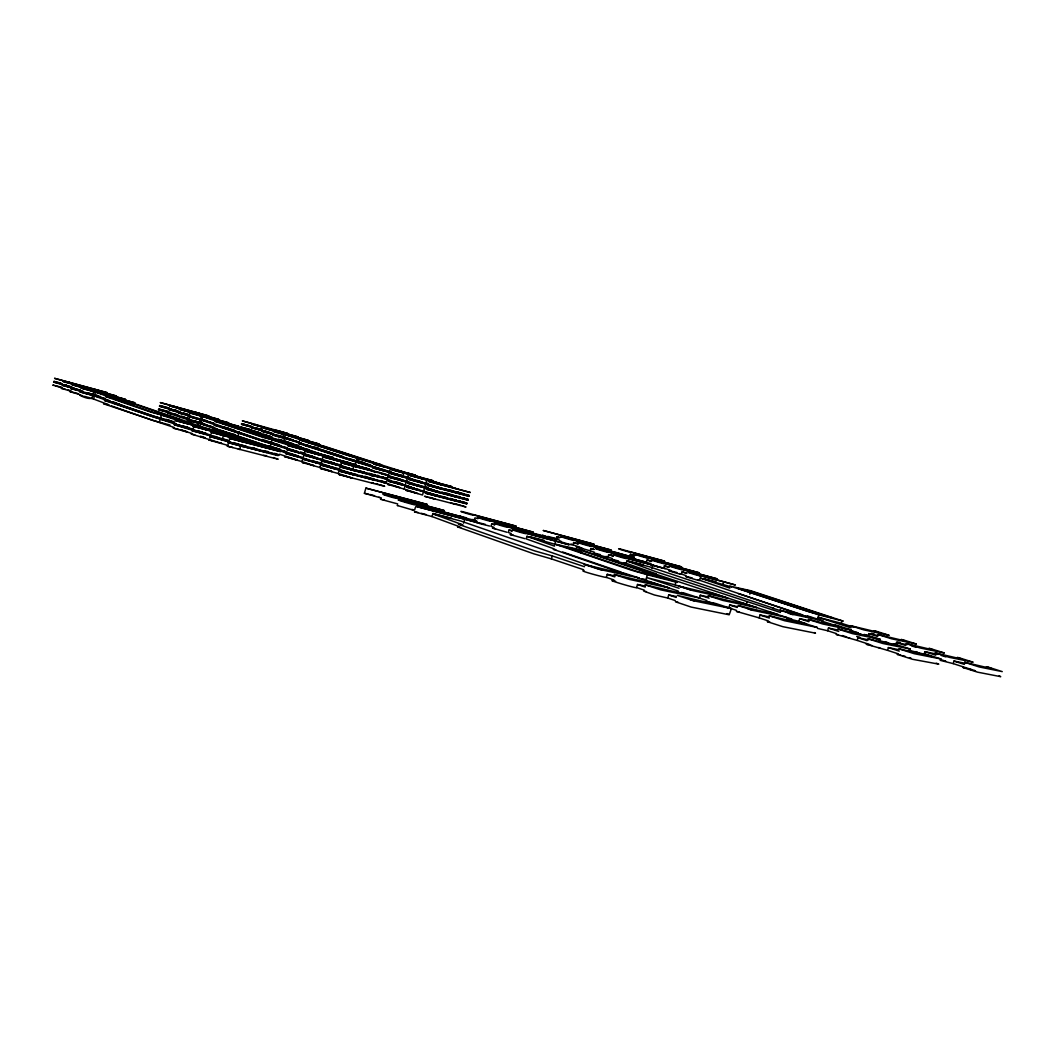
<?xml version="1.0" encoding="UTF-8"?>
<svg xmlns="http://www.w3.org/2000/svg" width="1055" height="1055" viewBox="0 0 1055 1055"><rect width="100%" height="100%" fill="white"/><g stroke="black" fill="none" stroke-linecap="round" stroke-linejoin="round"><path stroke-width="1.5" d="M82.989 395.955C71.358 391.616 95.003 403.986 92.154 395.295L105.197 398.79M82.58 391.722C71.133 386.829 96.176 400.214 93.236 391.445L135.066 402.839L80.853 388.003L93.236 391.445M174.141 427.46L104.366 404.052L103.548 403.696L109.034 404.883L93.578 399.027L94.449 395.915L109.931 401.704L119.175 404.025M175.315 423.306L105.487 400.082L104.669 399.74L110.142 400.953L94.66 395.19L95.53 392.064L111.039 397.775L137.836 404.764L191.087 422.989L150.522 411.991L105.566 396.535L111.039 397.775M159.292 422.501L160.241 419.178L174.049 422.884M160.452 418.4L161.402 415.063L189.663 424.347M193.395 428.053L194.041 425.785L207.347 430.15M197.865 426.378L198.538 423.2L214.073 427.367M198.538 423.2L187.052 420.009L198.129 422.87C170.87 410.817 202.23 429.174 199.58 419.56L213.611 423.345M191.799 416.501C181.763 412.69 204.011 424.123 200.608 415.907L238.944 426.405L189.135 412.69L200.608 415.907M216.169 428.581L200.832 423.081L201.676 420.114L218.57 426.101L234.434 430.124M298.314 451.764L258.594 439.342L201.861 419.428L202.705 416.474L219.625 422.382L243.613 428.699L298.987 447.069L261.996 436.968L215.075 421.354L219.625 422.382M209.958 438.155L210.618 435.86L191.799 430.625L210.815 435.544M211.171 433.922L211.818 431.627L225.414 436.084M221.036 438.616L222.394 439.051L223.383 435.583L210.96 432.194L259.53 445.012C266.915 446.542 244.246 439.975 249.784 442.216L223.383 435.583M228.882 441.531L209.734 436.506L228.777 441.887L227.788 445.368L208.745 439.988L209.998 440.199M238.364 434.66L239.221 431.666M240.659 445.988L228.144 442.612L276.898 455.351C284.204 456.775 261.271 450.155 267.047 452.529L240.659 445.988L239.656 449.509L238.259 449.061M298.697 456.195L270.12 446.885L271.016 443.733L286.736 447.979M271.227 442.995L272.124 439.843L300.741 449.034M283.571 434.225C284.613 435.003 267.152 429.662 275.856 431.943L319.296 444.063L283.571 434.225L282.766 437.06C283.202 437.693 272.203 434.08 272.718 434.396M301.519 447.241L283.703 441.082L284.52 438.247L313.282 447.149M313.902 465.532L301.981 461.602L302.904 458.398L285.443 453.452L304.394 458.424M313.216 456.578L304.262 453.676L305.172 450.459L318.623 454.784M332.088 471.506L319.916 467.497L320.852 464.253L334.554 468.737M333.248 467.471L321.063 463.501L321.999 460.244L304.394 455.259L321.907 459.901M335.938 463.936L322.21 459.492L323.147 456.248L336.875 460.653M325.494 469.673L320.496 468.512L338.233 473.524L339.169 470.24L353.174 474.816M322.593 464.596L321.656 464.451L339.394 469.475L340.343 466.191L354.348 470.728M323.067 460.402L340.554 465.426L341.503 462.143L355.522 466.653M353.755 466.204L342.374 463.092L386.104 474.71C391.972 475.845 370.424 469.686 376.872 472.06L353.755 466.204L352.792 469.515L351.421 469.079M373.351 470.807L355.219 464.991L356.076 461.985L379.391 468.328M383.387 470.002L385.009 470.425L356.287 461.272L357.157 458.266L381.607 464.846L324.202 446.265L299.475 439.895L385.893 467.352M379.668 497.578L364.397 493.305L365.887 488.122L427.262 504.461L365.887 488.122M383.796 482.742C389.691 483.797 368.129 477.651 374.551 480.091L340.013 471.295L386.183 483.19L387.066 480.13L400.531 484.482M384.956 478.733C390.838 479.827 369.276 473.669 375.712 476.082L341.187 467.194L387.277 479.405L388.161 476.346L403.92 480.315M383.954 474.513L388.372 475.62L389.255 472.548L402.733 476.847M379.009 468.684L372.956 467.141L389.466 471.836L390.35 468.763L403.828 473.036L402.944 476.122L396.878 474.381M391.985 485.379L387.528 484.337L404.157 489.045L405.054 485.946L418.795 490.377M391.603 481.159L388.636 480.5L405.265 485.221L406.162 482.122L419.903 486.526M391.445 477.005L389.743 476.675L406.373 481.397L407.27 478.297L421.024 482.676M391.59 472.957L390.851 472.838L407.481 477.572L408.377 474.473L422.132 478.825M412.465 503.156L413.204 500.611M415.353 507.468L414.589 510.132L412.004 509.473L413.046 510.093L397.155 505.437L398.117 505.503M408.536 486.711L406.861 486.395L423.622 491.142L424.532 488.017L438.55 492.514M412.4 483.586L407.982 482.531L424.743 487.278L425.653 484.153L439.684 488.623M415.116 480.183L409.103 478.654L425.864 483.427L426.761 480.289L440.805 484.733M459.057 526.524L432.023 516.568L432.814 513.851L460.692 520.999L602.801 570.32M463.567 523.161L464.728 519.152L415.947 506.374L479.313 523.135L464.728 519.152M477.031 521.289L474.236 520.286L474.948 517.86L478.007 518.664M494.835 524.625L491.736 523.834L491.023 526.3L493.898 527.329M512.176 530.784L509.064 529.979L508.325 532.485L511.293 533.54M561.168 546.002L526.933 536.336L526.181 538.868L553.77 548.745M560.02 537.523L556.869 536.705L556.209 538.96L558.992 539.923M554.6 544.789L555.695 541.03L525.311 533.184C529.768 535.478 504.883 527.83 514.642 530.006L569.133 544.789L555.695 541.03M583.613 569.726L551.422 558.899L552.293 555.945L534.582 550.842L460.481 525.021L458.384 524.098L462.868 524.849L432.814 513.851M580.118 547.294L572.957 544.802L573.63 542.507L578.377 543.747M580.685 553.11L581.45 550.539L664.993 578.733L636.706 571.362L564.267 546.807L581.45 550.539M594.624 552.345L590.207 550.802L590.879 548.495L594.071 549.312M612.507 558.583L607.957 557L608.643 554.64L613.126 555.8M584.088 570.808C576.544 570.056 606.163 577.995 606.348 577.388L607.245 574.342L614.999 576.017M656.052 573.762L626.235 563.37L626.934 560.983L649.484 566.786L773.79 608.339M635.005 555.471L630.376 554.271L629.756 556.394L633.936 557.818M615.619 581.252C600.124 577.678 637.326 588.967 636.6 587.569L637.51 584.483L645.172 586.105M651.792 561.181L647.15 559.968L646.319 562.21L607.245 551.752C612.401 554.046 589.046 547.044 597.275 548.785L650.803 563.594M678.26 591.077L645.792 580.316L647.414 574.79L677.336 582.413L676.637 582.096L581.925 550.156L554.772 544.037L630.943 570.043L647.414 574.79M651.898 568.249L652.821 565.098L654.219 565.559M669.055 567.049L664.386 565.836L663.74 568.012L671.086 570.531M643.656 591.051L654.443 594.994L667.775 598.053L668.699 594.928L676.268 596.51M679.09 588.281L646.596 577.56L675.108 584.866L675.912 582.149M685.974 575.621L681.438 574.065L682.097 571.863L686.792 573.076M806.653 616.674L699.636 580.29L700.296 578.048L731.511 586.976M708.024 596.932L700.256 595.257L699.412 598.093L706.758 600.519M722.912 584.681L723.796 581.727L735.388 584.998L689.442 572.456C682.216 570.953 704.938 577.744 699.056 575.318L723.796 581.727M724.139 606.862L728.86 607.851L729.717 604.977L737.379 606.612M675.424 601.759L691.131 607.06L729.19 614.788L731.405 608.577L715.567 603.473L712.626 602.946L717.084 604.726L677.31 595.402L693.029 600.651L731.405 608.577M778.142 614.551L746.294 604.146L747.059 601.561L658.004 572.43L626.934 560.983M749.868 594.176L750.764 591.156L831.986 617.782L808.855 611.702L738.263 588.492L750.764 591.156M739.08 611.874L736.39 611.399L759.152 617.887L760.009 614.986L769.069 616.872M786.45 618.296L798.859 621.329L799.65 618.692L809.172 620.722M817.414 619.681L818.851 614.854L842.985 621.052M817.427 628.371L827.648 630.745L828.439 628.068L837.802 630.033M851.029 627.87L818.126 617.267L841.297 623.254L842.009 620.868M838.29 634.754L836.114 634.398L857.188 640.411L858.005 637.695L868.74 639.91M868.08 636.073L868.819 633.607L878.011 635.572M868.318 644.579L866.221 644.249L887.545 650.342L888.376 647.585L898.886 649.722M907.036 644.737L896.499 642.535L895.748 645.027L879.052 640.53M909.094 650.276L924.114 654.206L924.879 651.674L938.146 654.417M940.163 660.338L953.192 663.608L953.957 661.05L965.51 663.384M74.641 388.768L62.074 385.273L71.621 387.66M654.891 573.867L746.294 604.146M424.479 496.298L466.02 507.033L462.538 505.82M364.397 493.305L368.208 494.07M773.737 608.366L772.629 608.142L781.979 611.188M646.214 562.289L645.106 562.104M191.166 434.014L221.708 443.337M629.387 556.539L627.132 556.051M282.147 440.805L272.427 438.089M192.379 429.767L210.842 435.069M262.959 435.491L271.728 437.865L271.109 437.601M576.162 546.846L590.207 550.802M260.862 433.987L271.649 437.179M542.521 535.083L546.134 536.533M262.642 430.242L252.013 427.262M252.62 426.813L241.529 423.622L244.615 424.387M897.95 654.403L897.146 654.377L912.483 659.283L938.805 664.149M170.013 413.006L158.408 409.67L168.061 412.162M190.164 416.277L178.335 412.927L189.9 415.288M459.36 516.093L459.017 516.264M170.198 412.347L158.593 409.01L168.246 411.503M190.362 415.591L178.493 412.175L180.471 412.835M180.669 412.162L168.958 408.839L170.554 409.261M381.488 499.358L380.512 499.266L397.709 503.921M555.734 549.655L553.242 549.299L629.308 575.568M65.951 385.576L53.594 382.081L60.821 383.862M66.148 384.864L64.777 384.587M707.694 601.601L706.375 601.442L712.573 603.763M460.705 527.395L457.567 526.893L533.725 553.796L551.422 558.899M298.117 446.436L343.152 461.51M678.576 591.934L677.205 591.75L681.108 593.332M373.615 478.693L372.797 478.588L373.721 478.983M909.476 657.687L910.847 657.964M974.293 670.584L975.479 670.822L953.192 663.608M374.762 474.697L373.945 474.579L374.868 474.961M878.472 647.546L879.883 647.823M944.634 660.984L945.847 661.234L941.192 659.731M372.639 471.058L372.099 471.058M848.286 637.682L849.737 637.972M915.714 651.634L916.953 651.885M211.211 435.9L209.971 435.689L229.014 441.069L230.003 437.601L243.916 442.164M612.704 559.493C609.052 559.242 628.925 565.005 624.125 562.829L626.235 563.37M856.7 636.547L859.785 637.18M663.16 568.183L661.261 567.735M651.41 564.478L650.302 564.28L651.898 564.952M594.611 553.176C590.866 552.873 610.41 558.543 605.86 556.46L607.957 557M790.287 618.705L791.778 619.021L787.228 617.531M897.08 641.875L900.1 642.508M871.232 633.382L874.305 634.042M617.742 552.939L589.494 545.633C594.361 547.835 571.401 540.925 579.683 542.705L628.635 556.064L616.463 552.635L618.059 553.348M281.962 441.478L279.14 440.766M271.663 438.379L270.884 438.287M178.585 416.013L177.464 415.802L188.238 418.993M261.205 434.278L251.67 431.614M261.31 434.779L260.4 434.607L261.838 435.148M271.86 437.706L270.95 437.535L271.57 437.812M62.68 388.57L61.216 388.319L71.133 391.273M261.389 433.631L251.037 430.691M272.454 434.37L261.389 431.139L282.516 436.783M54.214 385.339L52.75 385.088L62.535 388.003M73.402 387.805L74.285 388.003M272.638 433.711L262.181 430.73M83.134 391.313L70.988 387.818L73.652 388.372M272.216 434.067L275.052 434.779M676.519 601.957L678.154 602.326M644.763 591.248L646.412 591.631M769.899 622.094L767.275 621.659L782.797 626.67L815.489 633.171L814.17 632.552M425.033 496.391L427.235 496.931M341.042 474.987L339.051 474.618L384.666 486.329L383.717 485.92M372.468 482.702L373.47 482.926M217.699 429.121L213.15 428.132L270.12 446.885M223.858 431.416L212.952 428.844L258.37 444.326L287.197 452.265M266.572 455.707L263.499 455.351M456.261 499.925L454.85 499.622L455.786 500.07M863.372 635.084L850.145 631.127M115.641 402.707L112.595 401.981L153.489 416.158L174.22 421.776M109.931 401.704L104.458 400.491L188.476 428.528M849.75 630.666L854.154 631.826M218.57 426.101L214.007 425.099L299.607 452.991M230.847 442.296L228.381 441.794L279.377 454.995L277.57 454.27M267.785 451.474L264.713 451.092M192.036 434.198L194.832 434.884M286.604 457.079L284.534 456.67L301.981 461.602M301.4 443.403L298.697 442.77L356.287 461.272M307.968 445.355L305.673 444.801L349.39 459.123L370.74 464.978M302.337 444.353L298.499 443.456L384.811 471.137M175.723 428.62L173.165 428.093L191.891 433.381M428.238 488.821L426.602 488.505L468.235 499.384L466.099 498.619M176.91 424.426L174.365 423.886L193.078 429.187M323.753 460.547L326.206 461.167M193.236 429.952L196.032 430.651M457.58 492.078L464.332 493.925M448.982 490.061L450.195 490.219M371.36 482.808L373.615 483.348L371.637 482.597M513.165 535.083L510.04 534.516L524.797 538.643M418.149 512.532L414.378 511.82L432.023 516.568M436.045 495.283L437.64 495.679L423.622 491.142M319.916 467.497L302.323 462.525L305.752 463.277M382.714 499.622L384.31 500.017M670.096 570.768C662.804 569.265 685.143 575.964 679.539 573.577L681.438 574.065M495.52 528.753L492.448 528.093L506.928 532.248M178.546 415.512L167.943 412.413L170.106 412.848M188.357 419.534L190.77 420.154M188.041 419.679L167.732 413.033L177.82 415.011M323.806 464.991L303.247 459.268L322.237 464.253M331.191 466.824L338.563 468.657M411.542 487.212L388.425 481.225L414.496 488.28M239.696 444.59L245.921 446.146M252.145 447.689L255.231 448.454M340.95 470.319L321.432 465.215L343.97 471.427M419.006 489.652L416.052 488.834M350.352 473.009L356.735 474.592M425.073 491.933L406.65 487.133L439.091 495.758M203.114 437.311L205.158 437.812L200.74 436.335M442.19 496.523L446.779 497.657M460.415 516.33L466.455 517.873M561.26 541.386C552.86 539.553 575.45 546.437 570.913 544.261L572.957 544.802M577.045 547.031L582.835 548.508M235.12 434.594L220.363 430.941L262.972 445.408L286.076 451.659M193.157 429.702L174.128 424.69L206.134 434.383M432.445 489.678L407.771 483.256L433.935 490.364M197.536 431.152L202.204 432.326M204.327 433.064L206.371 433.579L198.986 431.139M446.344 493.476L441.768 492.329L455.747 496.813M314.746 461.576L322.131 463.198M216.855 437.416L227.761 440.146M393.686 481.449L399.99 483.019M222.394 439.051L224.438 439.553M321.063 463.501L303.471 458.516L308.482 459.716M393.383 481.7L402.852 484.06M170.04 409.01L172.427 409.63M169.908 409.248L159.424 406.201L178.361 411.239M179.601 412.4L180.669 412.676M179.376 412.611L168.76 409.525L179.653 412.32L172.572 409.802M121.694 405.015L112.384 402.733L153.278 416.936L173.996 422.541M317.687 458.028L311.331 456.195M388.451 476.108L399.489 478.891M322.21 459.492L304.618 454.494L309.629 455.72M327.802 461.391L333.71 462.868M400.214 479.537L401.836 479.946L394.359 477.546M327.894 461.734L341.187 465.07M411.068 483.032L389.532 477.401L414.022 484.087M417.16 484.878L423.451 486.461M424.98 486.843L428.053 487.621M343.693 466.692L322.593 461.167L348.308 468.196M351.5 468.987L357.882 470.596M364.911 472.35L359.478 470.992L373.47 475.515M253.134 428.093L251.248 427.657L264.673 431.231M224.24 427.117L228.79 428.264M233.142 430.124L221.431 427.196L264.067 441.531L287.171 447.821M306.016 449.1L283.518 441.755L298.354 445.751M413.547 479.893L390.64 473.563L410.593 478.851M422.976 482.28L416.685 480.684L419.626 481.542M427.605 483.467L424.545 482.689L427.592 483.652M431.983 485.458L408.892 479.392L433.473 486.131M436.612 486.922L442.863 488.518M447.452 489.678L444.392 488.9L456.855 492.962M457.066 492.237L459.083 492.751L457.29 492.144M304.262 453.676L286.802 448.731L290.257 449.522M305.528 454.494L286.591 449.483L312.913 456.67M253.319 427.446L241.344 424.268L253.741 427.723M314.047 446.911L318.61 448.072M321.459 449.522L305.475 445.487L349.179 459.822L372.085 466.086L349.073 458.556M394.267 473.55L372.745 467.853L409.656 477.757M397.419 474.354L402.153 475.554M416.883 480.447L420.022 481.238M211.237 440.489L212.794 440.885M408.681 490.892L405.753 490.272L422.514 495.006L423.411 491.881L437.429 496.404M455.153 503.736L457.817 504.435M421.301 513.323L426.035 514.537M642.205 578.76L646.741 579.92M212.464 436.203L214.007 436.599M323.661 464.846L326.641 465.637M369.791 494.465L374.538 495.692M628.318 560.93L643.326 564.794M478.416 522.621L485.379 524.414M378.864 497.248L381.382 497.894M692.278 578.008C671.244 572.483 707.298 583.375 697.724 579.802L699.636 580.29M595.89 553.479L600.44 554.653M530.243 536.744L544.327 540.358M433.025 513.429L451.58 518.176M613.984 559.809L618.56 560.983M547.769 536.402L558.636 539.211M652.821 565.098L625.536 558.055C630.943 560.469 607.047 553.242 615.382 555.022L665.283 568.605L656.447 566.39M703.553 578.509L716.121 581.767M610.12 554.627L613.113 555.405M472.6 519.456L475.673 520.247M474.236 520.286L459.875 516.581M671.468 571.124L676.967 572.535M966.222 668.171L963.03 667.551L977.603 672.167L1000.72 676.664L999.072 675.912M709.145 601.93L710.991 602.418M899.177 654.68L900.851 655.102M79.969 394.623L69.907 391.629L74.061 392.552M381.224 473.8L382.477 474.13M631.207 556.433L634.292 557.225M392.552 473.194L395.282 473.932M55.427 385.642L61.533 387.264M63.893 388.86L65.357 389.242M66.412 385.497L62.351 384.521L72.202 387.502M179.653 416.277L188.463 418.65L181.223 416.052M169.037 408.311L159.622 405.529L169.235 407.995M253.556 431.192L240.382 427.657L260.664 433.051M80.391 390.943L70.777 388.543L100.581 396.601M92.233 394.122L98.313 395.757M92.352 394.57L94.66 395.19M199.619 423.266L211.541 426.471M104.419 398.342L79.771 391.853L92.154 395.295M68.061 389.968L70.777 390.693M75.433 392.922L78.162 393.647M197.707 426.167L199.791 426.721L200.635 423.767L217.501 429.833M84.374 396.324L89.899 397.801M91.271 398.421L93.578 399.027M169.921 425.007L152.329 420.259L111.474 405.924M642.535 561.431L643.959 561.814M281.764 440.568L283.703 441.082M207.598 420.879L191.733 416.593L199.171 419.231M199.777 418.861L201.861 419.428M282.358 441.227L298.644 445.632M214.06 423.253L188.093 416.343L199.58 419.56M61.019 383.15L53.792 381.369L62.126 383.901M171.424 413.191L177.359 414.8M63.92 384.693L71.819 386.961M182.607 417.147L188.898 418.835M75.129 388.754L80.602 390.231M196.19 421.446L202.52 423.147M192.287 420.563L204.987 424.031M198.736 422.514L200.832 423.081M280.129 449.272L263.17 444.669L220.561 430.229M177.266 429.016L178.994 429.491M342.427 475.343L344.022 475.779M232.931 447.491L227.142 446.146L278.164 459.242L276.357 458.503M637.471 578.061L645.792 580.316M285.681 437.654L290.428 438.946M272.098 434.146L293.053 439.829M299.633 442.177L274.854 435.438C266.15 433.183 283.597 438.55 282.569 437.72L299.343 442.282M249.903 429.451L240.566 427.011L252.963 430.466M250.892 430.598L260.598 433.223M263.684 434.686L270.634 436.572L262.972 433.922M182.792 413.164L189.069 414.866M269.091 436.282L272.23 437.126M263.499 435.346L270.449 437.218L262.787 434.568M287.87 441.94L278.362 439.368L281.065 440.172M279.377 439.829L292.064 443.258M352.687 464.042L355.772 464.886M279.694 445.012L264.278 440.805L221.629 426.497M352.476 464.741L355.575 465.585M369.013 469.488L372.112 470.319M290.705 453.914L285.668 452.7L303.115 457.646L304.038 454.428L317.476 458.78M409.802 487.041L411.279 487.436M178.453 424.822L180.181 425.297M345.196 471.691L340.238 470.517L385.814 482.333L380.868 480.658M287.989 457.435L289.571 457.87M232.403 442.691L234.157 443.166M246.184 424.809L250.866 426.088M254.532 427.763L261.614 429.702M254.347 428.409L273.205 433.724M392.711 477.335L395.783 478.192M173.666 418.083L175.156 418.479M458.582 496.417L460.033 496.813M429.491 489.138L430.981 489.546M377.11 475.291L378.666 475.713M346.37 467.616L341.411 466.416L386.974 478.324L384.97 477.572M818.851 614.854L729.889 586.066L750.501 590.681L842.971 621.039M432.115 485.656L427.737 484.588L469.356 495.56L465.862 494.386M348.743 463.185L355.219 464.991M352.423 464.978L355.007 465.69M869.993 645.014L871.984 645.568M291.839 449.958L298.024 451.791M327.802 461.602L329.516 462.077M377.044 476.755L378.64 477.203M393.08 481.555L399.12 483.348M458.925 500.624L460.507 501.072M431.482 493.898L425.468 492.408L467.128 503.209L466.073 502.787M197.773 431.126L199.593 431.64M410.171 491.3L411.78 491.749M428.726 497.34L434.911 499.173M307.335 463.712L309.036 464.187M376.358 483.691L378.033 484.166M276.225 439.961L277.729 440.383M433.737 486.118L435.385 486.592M432.603 490.008L438.775 491.775L424.743 487.278M348.097 468.09L349.812 468.591M161.244 413.784L162.721 414.219M412.887 487.898L414.523 488.373M292.38 454.389L294.042 454.876M328.356 466.125L330.057 466.613M459.4 504.883L461.009 505.358M346.924 472.178L348.638 472.68M393.581 485.827L399.634 487.568L386.183 483.19M181.988 425.811L183.741 426.325M291.246 458.345L297.563 460.151L279.522 454.23M327.195 470.161L328.896 470.649M236.017 443.693L237.837 444.221M345.75 476.253L352.225 478.126L338.233 473.524M180.801 429.992L182.555 430.506M902.856 655.669L905.058 656.302M345.644 462.288L347.161 462.736M380.604 469.159L382.095 469.607M274.748 439.526L272.243 438.761M463.224 497.736L464.754 498.197M397.392 478.667L398.909 479.115M382.016 476.675L383.598 477.15M462.116 501.547L464.991 502.431M331.217 462.578L334.145 463.488M375.435 476.293L371.637 475.093M433.13 494.386L434.686 494.848M311.858 460.679L313.414 461.154M413.402 492.223L416.277 493.107M657.713 566.641L653.203 565.388M379.721 484.654L382.662 485.564M274.551 453.334L276.186 453.835M310.711 464.675L313.599 465.572M201.373 432.154L202.982 432.642M856.106 632.393L858.084 633M970.112 669.292L972.235 669.938M273.351 457.567L274.986 458.068M200.173 436.388L201.782 436.875M479.471 523.544L489.612 526.049M436.941 487.054L438.3 487.489M417.173 484.983L418.505 485.392M375.039 472.033L372.731 471.295M464.793 503.156L425.257 493.16L466.917 503.934L465.862 503.512M619.285 553.756L620.775 554.231M380.459 464.635L403.221 471.822M407.665 473.233L421.103 477.48M425.64 478.904L439.355 483.243M443.97 484.693L457.976 489.124M885.58 641.888L887.492 642.495M295.585 455.338L296.89 455.747M331.639 467.101L332.984 467.523M350.247 473.168L351.618 473.603M450.854 490.259L455.509 491.749M380.908 468.802L391.537 472.178M406.584 476.966L409.564 477.915M389.466 471.836L402.944 476.122M407.481 477.572L421.235 481.95M425.864 483.427L439.895 487.885M546.411 536.758L550.881 538.327L507.455 526.88C511.622 529.069 487.225 521.552 496.971 523.755L555.523 539.039L554.178 538.432M330.479 471.137L331.824 471.572M446.634 493.094L455.958 496.074M405.502 480.711L408.483 481.66M424.98 486.948L428.014 487.924M388.372 475.62L391.365 476.583M406.373 481.397L420.114 485.801M297.259 446.674L319.955 453.953M324.386 455.364L337.798 459.677M342.321 461.127L356.023 465.519M360.639 466.996L374.63 471.493M185.337 426.8L188.7 427.737L182.752 425.772M239.498 444.722L240.883 445.17M388.161 476.346L401.625 480.658M841.297 623.254L853.31 627.118M911.546 645.858L916.043 647.308M941.218 655.406L945.834 656.883M450.182 498.422L454.837 499.925M868.819 633.607L877.694 636.468M896.499 642.535L905.599 645.462M924.879 651.674L935.745 655.181M953.957 661.05L964.362 664.413M440.66 496.14L454.626 500.65M369.026 473.247L373.681 474.75M184.15 430.994L187.513 431.917L181.566 429.939M219.809 442.902L221.181 443.337M277.412 430.572L287.725 433.473L242.307 420.879L252.831 423.833M298.038 437.495L308.535 440.449L265.464 428.436C256.787 426.141 274.036 431.429 273.087 430.677M387.277 479.405L391.761 480.856M394.755 481.819L399.238 483.269M405.265 485.221L411.371 487.186M300.701 451.988L305.225 453.452M340.554 465.426L354.572 469.963M822.109 621.197L847.165 629.308M850.304 630.323L858.137 632.855M872.511 637.51L876.942 638.934M924.114 654.206L931.882 656.711M321.999 460.244L335.714 464.701M450.617 502.76L455.747 504.264L453.953 503.631M788.217 613.206L792.898 614.722M364.766 476.253L372.521 478.772M404.157 489.045L417.886 493.503M430.295 497.538L434.963 499.055M359.887 475.489L372.31 479.537M747.059 601.561L780.436 612.428M799.65 618.692L808.882 621.698M828.439 628.068L838.751 631.431M858.005 637.695L867.078 640.649M888.376 647.585L899.256 651.133M312.069 460.56L316.54 462.024M339.394 469.475L353.399 474.038M356.946 460.376L364.621 462.894M359.267 461.549L367.035 464.095M323.001 450.023L342.941 456.551M269.909 447.61L298.473 456.947M302.904 458.398L316.329 462.776M798.859 621.329L806.548 623.848M827.648 630.745L836.483 633.633M842.365 635.558L846.783 637.009M857.188 640.411L869.294 644.368M887.545 650.342L898.425 653.889M189.03 422.514L211.475 429.873M215.853 431.297L229.146 435.662M233.63 437.126L247.226 441.57M251.802 443.074L265.702 447.623M456.894 496.232L457.976 496.589M675.108 584.866L691.895 590.391M748.114 608.893L752.597 610.37M700.256 595.257L709.065 598.172M729.717 604.977L737.26 607.469M760.009 614.986L769.332 618.059M352.634 463.686L355.706 464.701M306.214 448.902L309.326 449.931M304.46 449.061L309.128 450.617M318.425 454.072L297.774 447.215M332.219 458.648L338.352 460.679M634.754 559.071L636.02 559.493M738.421 593.622L802.829 614.986M252.145 447.821L264.489 451.896M213.862 436.058L218.398 437.561M233.643 442.612L241.371 445.157M210.618 435.86L224.201 440.37M228.777 441.887L242.676 446.489M728.86 607.851L736.403 610.357M759.152 617.887L768.462 620.986M689.891 599.372L694.361 600.862M371.426 475.805L372.428 476.148M262.418 439.434L279.43 445.131M552.293 555.945L584.496 566.72M607.245 574.342L614.788 576.874M637.51 584.483L645.278 587.081M668.699 594.928L676.202 597.447M275.012 429.913L282.635 432.471M285.193 433.328L292.987 435.952M295.611 436.836L303.589 439.513M306.28 440.423L320.535 445.223M606.348 577.388L613.891 579.92M636.6 587.569L644.368 590.18M667.775 598.053L675.279 600.585M254.703 424.347L262.207 426.879L261.416 429.649L255.416 427.605M264.739 427.737L272.414 430.335M274.999 431.205L282.859 433.856M303.365 440.779L285.509 434.752L284.705 437.588L301.044 443.166M269.078 445.803L279.892 449.456M630.376 554.271L634.556 555.682M647.15 559.968L651.449 561.431M664.386 565.836L668.791 567.339M682.097 571.863L686.634 573.406M700.296 578.048L729.849 588.097M265.478 431.033L270.08 432.603M278.124 435.346L282.054 436.691M113.624 396.06L125.598 399.397L71.911 384.693L84.163 388.108M255.244 428.238L261.231 430.295M263.763 431.152L271.425 433.776M274.023 434.66L281.87 437.35M562.737 552.055L621.237 572.113M254.453 430.981L260.44 433.051M252.778 431.099L260.269 433.697L250.853 431.337M556.869 536.705L559.651 537.668M573.63 542.507L577.929 543.998M590.879 548.495L593.833 549.51M608.643 554.64L613.206 556.222M166.439 419.442L171.055 421.037M195.412 412.228L202.626 414.734M205.066 415.591L212.464 418.149M214.956 419.02L222.526 421.657M225.084 422.541L238.654 427.249M173.574 406.281L180.656 408.76M183.056 409.604L190.309 412.136M192.762 412.993L200.199 415.591M174.181 409.643L177.016 410.646M183.676 412.993L189.478 415.05M936.22 663.186L937.75 663.727M491.736 523.834L494.61 524.849M509.064 529.979L512.018 531.034M526.933 536.336L554.534 546.147M193.869 420.589L198.327 422.185M201.334 427.288L205.923 428.95M92.8 388.741L99.434 391.154M101.676 391.972L108.467 394.451M110.762 395.282L117.738 397.827M120.099 398.685L132.6 403.247M68.918 382.279L75.38 384.653M77.569 385.457L84.189 387.897M86.431 388.715L93.236 391.22M88.29 392.816L92.365 394.333M67.876 385.972L71.753 387.422M76.514 389.203L80.483 390.693M86.721 393.027L92.154 395.058M726.961 613.588L728.412 614.142M475.647 522.225L476.53 522.568M972.855 662.105L949.236 657.331L934.981 652.847L961.975 659.151L957.267 657.463L958.903 657.727L972.855 662.105M543.365 530.507L594.018 544.222L543.365 530.507M964.626 662.289L979.185 666.958L1002.25 671.613L987.955 667.037L986.399 666.707L991.291 668.54L964.626 662.289M533.197 532.142L490.153 520.774C494.043 522.858 470.095 515.473 479.854 517.702L533.197 532.142M116.38 395.994L63.129 381.501L116.38 395.994M940.968 658.979L914.184 653.678L898.834 648.799L929.033 655.748L924.075 653.942L925.96 654.232L940.968 658.979M944.199 652.926L920.026 647.955L906.087 643.563L933.359 649.986L928.848 648.363L930.536 648.64L944.199 652.926M516.053 526.142L473.379 514.853C477.005 516.831 453.505 509.578 463.25 511.833L516.053 526.142M107.386 392.737L54.636 378.363L107.386 392.737M910.254 649.049L882.85 643.497L867.869 638.75L898.385 645.831L893.651 644.091L895.603 644.42L910.254 649.049M916.215 643.972L891.541 638.789L877.905 634.503L905.441 641.031L901.102 639.475L902.856 639.778L916.215 643.972M461.391 516.713L413.547 504.145C420.404 507.139 386.236 496.707 402.496 500.835L461.391 516.713M880.345 639.383L852.361 633.607L837.736 628.965L868.529 636.178L864.005 634.503L866.023 634.859L880.345 639.383M888.903 635.229L863.742 629.861L850.409 625.655L878.182 632.301L874.015 630.798L875.835 631.127L888.903 635.229M444.05 510.488L396.68 498.013C399.608 499.991 374.604 492.158 385.827 494.769L444.05 510.488M468.038 500.11L426.391 489.243L468.038 500.11M469.145 496.285L427.526 485.326L469.145 496.285M851.2 629.967L822.676 623.967L808.394 619.43L839.45 626.775L835.112 625.167L837.208 625.536L851.2 629.967M470.253 492.461L428.647 481.423L470.253 492.461M817.216 627.435L784.564 620.722L769.029 615.738L804.174 623.914L799.585 622.16L802.011 622.582L817.216 627.435M822.794 620.775L793.769 614.577L779.816 610.146L811.11 617.597L806.956 616.054L809.119 616.45L822.794 620.775M451.593 486.566L410.013 475.515L451.593 486.566M786.476 617.373L753.257 610.423L738.118 605.57L773.526 613.878L769.148 612.19L771.653 612.652L786.476 617.373M433.315 480.803L391.748 469.726L433.315 480.803M756.58 607.601L722.846 600.427L708.076 595.693L743.709 604.119L739.555 602.51L742.127 602.985L756.58 607.601M415.38 475.146L373.839 464.068L415.38 475.146M727.502 598.093L693.267 590.695L678.879 586.079L714.71 594.611L710.754 593.081L713.378 593.583L727.502 598.093M699.676 598.053L660.733 589.864L645.001 584.773L685.447 594.229L681.24 592.528L684.26 593.095L699.676 598.053M369.25 469.093L323.766 457.105L369.25 469.093M668.87 587.846L629.426 579.419L614.102 574.461L654.759 584.035L650.777 582.426L653.863 583.019L668.87 587.846M350.972 463.237L305.554 451.237L350.972 463.237M638.974 577.942L599.069 569.291L584.14 564.451L624.956 574.157L621.184 572.614L624.336 573.234L638.974 577.942M333.077 457.501L287.725 445.5L333.077 457.501M716.938 578.786L680.844 569.159C686.462 571.494 664.123 564.794 671.402 566.35L716.938 578.786M280.366 451.553L229.489 438.366L280.366 451.553M698.99 572.746L663.147 563.159C668.553 565.401 646.781 558.939 653.836 560.403L698.99 572.746M681.517 566.865L645.924 557.33C651.001 559.493 629.413 553.005 636.758 554.614L681.517 566.865M243.665 439.553L192.946 426.273L243.665 439.553M664.505 561.141L629.149 551.659C633.989 553.73 612.77 547.347 620.129 548.982L664.505 561.141M225.915 433.75L175.367 420.563L225.915 433.75M611.082 550.064L572.245 539.685C576.834 541.795 554.271 534.99 562.592 536.81L611.082 550.064M298.011 436.915L252.224 424.229L298.011 436.915M228.684 422.844L179.363 409.3L228.684 422.844M218.675 419.376L169.75 405.885L218.675 419.376M208.903 415.987L160.413 402.614L208.903 415.987M116.538 399.502L113.492 398.777L154.439 412.835L181.42 420.167L133.748 403.88L116.538 399.502M225.097 424.084L222.486 423.464L265.174 437.654L289.808 444.392L240.263 427.974L225.097 424.084M308.798 442.454L306.504 441.9L350.247 456.116L373.14 462.406L322.474 445.988L308.798 442.454"/></g></svg>
